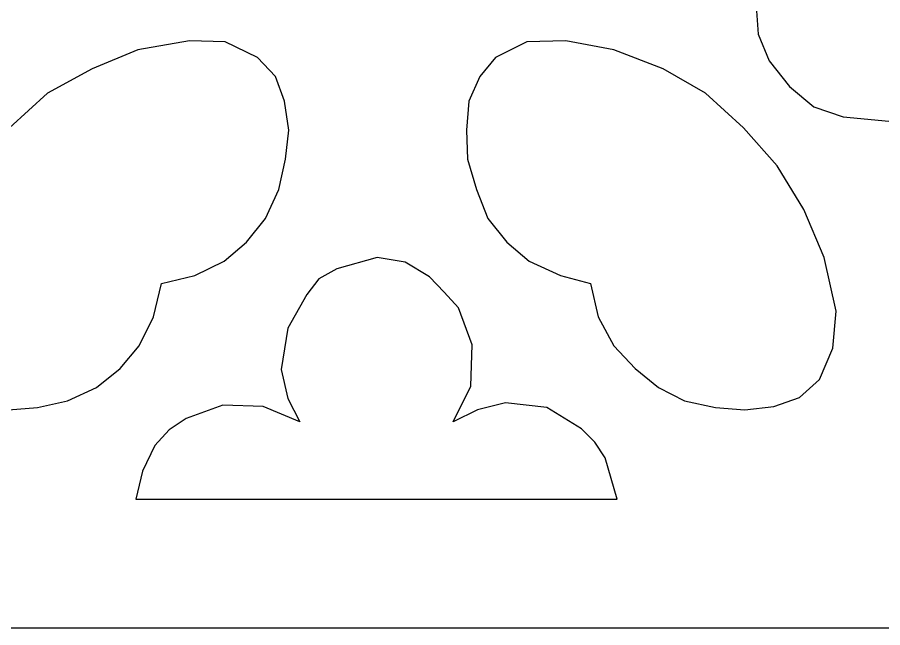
# Model space of a CAD drawing. Header units: centimetres. Extents: x -7.3 to 5.6, y -12.5 to 13.9.
# Drawn here: x -2.605 to 1.718, y 0.972 to 4.02 of the extents above; entities that cross this region are included whole.
import ezdxf

# ---------------------------------------------------------------- set-up
doc = ezdxf.new("R2010")
doc.units = ezdxf.units.CM
doc.header["$MEASUREMENT"] = 0
doc.layers.add('layer 1', color=7, linetype='Continuous')

msp = doc.modelspace()

# ---------------------------------------------------------------- linework, layer by layer
at = {"layer": 'layer 1', "color": 242}
for points, knots in [([(-7.26074, 13.85527), (-7.26074, 13.85527), (5.63915, 13.85527), (5.63915, 13.85527), (5.63915, 13.85527), (5.63915, 13.85527), (5.63915, 0.97213), (5.63915, 0.97213), (5.63915, 0.97213), (5.63915, 0.97213), (-7.26074, 0.97213), (-7.26074, 0.97213), (-7.26074, 0.97213), (-7.26074, 0.97213), (-7.26074, 13.85527), (-7.26074, 13.85527)], [0, 0, 0, 0, 0.2, 0.2, 0.2, 0.2, 0.4, 0.4, 0.4, 0.4, 0.6, 0.6, 0.6, 0.6, 1, 1, 1, 1]), ([(1.09544, 3.93615), (1.09544, 3.93615), (1.07869, 4.17059), (1.07869, 4.17059), (1.07869, 4.17059), (1.07869, 4.17059), (1.09544, 4.28223), (1.09544, 4.28223), (1.09544, 4.28223), (1.09544, 4.28223), (1.14568, 4.38828), (1.14568, 4.38828), (1.14568, 4.38828), (1.14568, 4.38828), (1.19591, 4.4441), (1.19591, 4.4441), (1.19591, 4.4441), (1.19591, 4.4441), (1.25732, 4.49434), (1.25732, 4.49434), (1.25732, 4.49434), (1.25732, 4.49434), (1.41919, 4.56132), (1.41919, 4.56132), (1.41919, 4.56132), (1.41919, 4.56132), (1.54758, 4.56132), (1.54758, 4.56132), (1.54758, 4.56132), (1.54758, 4.56132), (1.68713, 4.51109), (1.68713, 4.51109), (1.68713, 4.51109), (1.68713, 4.51109), (1.82109, 4.4441), (1.82109, 4.4441), (1.82109, 4.4441), (1.82109, 4.4441), (1.93831, 4.36596), (1.93831, 4.36596), (1.93831, 4.36596), (1.93831, 4.36596), (2.02762, 4.24873), (2.02762, 4.24873), (2.02762, 4.24873), (2.02762, 4.24873), (2.09461, 4.12035), (2.09461, 4.12035), (2.09461, 4.12035), (2.09461, 4.12035), (2.1281, 3.97522), (2.1281, 3.97522), (2.1281, 3.97522), (2.1281, 3.97522), (2.1281, 3.83567), (2.1281, 3.83567), (2.1281, 3.83567), (2.1281, 3.83567), (2.07228, 3.69054), (2.07228, 3.69054), (2.07228, 3.69054), (2.07228, 3.69054), (2.01646, 3.62356), (2.01646, 3.62356), (2.01646, 3.62356), (2.01646, 3.62356), (1.96064, 3.56774), (1.96064, 3.56774), (1.96064, 3.56774), (1.96064, 3.56774), (1.86017, 3.52308), (1.86017, 3.52308), (1.86017, 3.52308), (1.86017, 3.52308), (1.74853, 3.50075), (1.74853, 3.50075), (1.74853, 3.50075), (1.74853, 3.50075), (1.51967, 3.52308), (1.51967, 3.52308), (1.51967, 3.52308), (1.51967, 3.52308), (1.37454, 3.57332), (1.37454, 3.57332), (1.37454, 3.57332), (1.37454, 3.57332), (1.25173, 3.67379), (1.25173, 3.67379), (1.25173, 3.67379), (1.25173, 3.67379), (1.15126, 3.80218), (1.15126, 3.80218), (1.15126, 3.80218), (1.15126, 3.80218), (1.09544, 3.93615), (1.09544, 3.93615)], [0, 0, 0, 0, 0.04, 0.04, 0.04, 0.04, 0.08, 0.08, 0.08, 0.08, 0.12, 0.12, 0.12, 0.12, 0.16, 0.16, 0.16, 0.16, 0.2, 0.2, 0.2, 0.2, 0.24, 0.24, 0.24, 0.24, 0.28, 0.28, 0.28, 0.28, 0.32, 0.32, 0.32, 0.32, 0.36, 0.36, 0.36, 0.36, 0.4, 0.4, 0.4, 0.4, 0.44, 0.44, 0.44, 0.44, 0.48, 0.48, 0.48, 0.48, 0.52, 0.52, 0.52, 0.52, 0.56, 0.56, 0.56, 0.56, 0.6, 0.6, 0.6, 0.6, 0.64, 0.64, 0.64, 0.64, 0.68, 0.68, 0.68, 0.68, 0.72, 0.72, 0.72, 0.72, 0.76, 0.76, 0.76, 0.76, 0.8, 0.8, 0.8, 0.8, 0.84, 0.84, 0.84, 0.84, 0.88, 0.88, 0.88, 0.88, 0.92, 0.92, 0.92, 0.92, 1, 1, 1, 1]), ([(-1.88532, 2.69137), (-1.88532, 2.69137), (-1.9244, 2.52391), (-1.9244, 2.52391), (-1.9244, 2.52391), (-1.9244, 2.52391), (-1.99696, 2.37878), (-1.99696, 2.37878), (-1.99696, 2.37878), (-1.99696, 2.37878), (-2.09185, 2.26714), (-2.09185, 2.26714), (-2.09185, 2.26714), (-2.09185, 2.26714), (-2.20908, 2.17225), (-2.20908, 2.17225), (-2.20908, 2.17225), (-2.20908, 2.17225), (-2.35421, 2.10527), (-2.35421, 2.10527), (-2.35421, 2.10527), (-2.35421, 2.10527), (-2.50492, 2.07177), (-2.50492, 2.07177), (-2.50492, 2.07177), (-2.50492, 2.07177), (-2.65005, 2.06061), (-2.65005, 2.06061), (-2.65005, 2.06061), (-2.65005, 2.06061), (-2.79518, 2.07736), (-2.79518, 2.07736), (-2.79518, 2.07736), (-2.79518, 2.07736), (-2.92356, 2.12201), (-2.92356, 2.12201), (-2.92356, 2.12201), (-2.92356, 2.12201), (-3.01846, 2.21132), (-3.01846, 2.21132), (-3.01846, 2.21132), (-3.01846, 2.21132), (-3.09102, 2.36762), (-3.09102, 2.36762), (-3.09102, 2.36762), (-3.09102, 2.36762), (-3.09661, 2.55182), (-3.09661, 2.55182), (-3.09661, 2.55182), (-3.09661, 2.55182), (-3.04079, 2.81976), (-3.04079, 2.81976), (-3.04079, 2.81976), (-3.04079, 2.81976), (-2.94031, 3.05978), (-2.94031, 3.05978), (-2.94031, 3.05978), (-2.94031, 3.05978), (-2.81193, 3.27748), (-2.81193, 3.27748), (-2.81193, 3.27748), (-2.81193, 3.27748), (-2.64447, 3.46726), (-2.64447, 3.46726), (-2.64447, 3.46726), (-2.64447, 3.46726), (-2.45468, 3.6403), (-2.45468, 3.6403), (-2.45468, 3.6403), (-2.45468, 3.6403), (-2.2314, 3.7631), (-2.2314, 3.7631), (-2.2314, 3.7631), (-2.2314, 3.7631), (-2.00254, 3.858), (-2.00254, 3.858), (-2.00254, 3.858), (-2.00254, 3.858), (-1.74577, 3.90265), (-1.74577, 3.90265), (-1.74577, 3.90265), (-1.74577, 3.90265), (-1.56715, 3.89707), (-1.56715, 3.89707), (-1.56715, 3.89707), (-1.56715, 3.89707), (-1.40527, 3.81892), (-1.40527, 3.81892), (-1.40527, 3.81892), (-1.40527, 3.81892), (-1.31596, 3.72403), (-1.31596, 3.72403), (-1.31596, 3.72403), (-1.31596, 3.72403), (-1.27131, 3.60123), (-1.27131, 3.60123), (-1.27131, 3.60123), (-1.27131, 3.60123), (-1.24898, 3.4561), (-1.24898, 3.4561), (-1.24898, 3.4561), (-1.24898, 3.4561), (-1.26573, 3.31097), (-1.26573, 3.31097), (-1.26573, 3.31097), (-1.26573, 3.31097), (-1.29922, 3.16025), (-1.29922, 3.16025), (-1.29922, 3.16025), (-1.29922, 3.16025), (-1.3662, 3.01512), (-1.3662, 3.01512), (-1.3662, 3.01512), (-1.3662, 3.01512), (-1.46109, 2.8979), (-1.46109, 2.8979), (-1.46109, 2.8979), (-1.46109, 2.8979), (-1.57273, 2.80301), (-1.57273, 2.80301), (-1.57273, 2.80301), (-1.57273, 2.80301), (-1.71786, 2.73044), (-1.71786, 2.73044), (-1.71786, 2.73044), (-1.71786, 2.73044), (-1.88532, 2.69137), (-1.88532, 2.69137)], [0, 0, 0, 0, 0.030303, 0.030303, 0.030303, 0.030303, 0.0606061, 0.0606061, 0.0606061, 0.0606061, 0.0909091, 0.0909091, 0.0909091, 0.0909091, 0.1212121, 0.1212121, 0.1212121, 0.1212121, 0.1515152, 0.1515152, 0.1515152, 0.1515152, 0.1818182, 0.1818182, 0.1818182, 0.1818182, 0.2121212, 0.2121212, 0.2121212, 0.2121212, 0.2424242, 0.2424242, 0.2424242, 0.2424242, 0.2727273, 0.2727273, 0.2727273, 0.2727273, 0.3030303, 0.3030303, 0.3030303, 0.3030303, 0.3333333, 0.3333333, 0.3333333, 0.3333333, 0.3636364, 0.3636364, 0.3636364, 0.3636364, 0.3939394, 0.3939394, 0.3939394, 0.3939394, 0.4242424, 0.4242424, 0.4242424, 0.4242424, 0.4545455, 0.4545455, 0.4545455, 0.4545455, 0.4848485, 0.4848485, 0.4848485, 0.4848485, 0.5151515, 0.5151515, 0.5151515, 0.5151515, 0.5454545, 0.5454545, 0.5454545, 0.5454545, 0.5757576, 0.5757576, 0.5757576, 0.5757576, 0.6060606, 0.6060606, 0.6060606, 0.6060606, 0.6363636, 0.6363636, 0.6363636, 0.6363636, 0.6666667, 0.6666667, 0.6666667, 0.6666667, 0.6969697, 0.6969697, 0.6969697, 0.6969697, 0.7272727, 0.7272727, 0.7272727, 0.7272727, 0.7575758, 0.7575758, 0.7575758, 0.7575758, 0.7878788, 0.7878788, 0.7878788, 0.7878788, 0.8181818, 0.8181818, 0.8181818, 0.8181818, 0.8484848, 0.8484848, 0.8484848, 0.8484848, 0.8787879, 0.8787879, 0.8787879, 0.8787879, 0.9090909, 0.9090909, 0.9090909, 0.9090909, 0.9393939, 0.9393939, 0.9393939, 0.9393939, 1, 1, 1, 1]), ([(0.25815, 2.69137), (0.25815, 2.69137), (0.10743, 2.73044), (0.10743, 2.73044), (0.10743, 2.73044), (0.10743, 2.73044), (-0.04886, 2.80301), (-0.04886, 2.80301), (-0.04886, 2.80301), (-0.04886, 2.80301), (-0.1605, 2.8979), (-0.1605, 2.8979), (-0.1605, 2.8979), (-0.1605, 2.8979), (-0.25539, 3.01512), (-0.25539, 3.01512), (-0.25539, 3.01512), (-0.25539, 3.01512), (-0.31121, 3.16025), (-0.31121, 3.16025), (-0.31121, 3.16025), (-0.31121, 3.16025), (-0.35587, 3.31097), (-0.35587, 3.31097), (-0.35587, 3.31097), (-0.35587, 3.31097), (-0.36145, 3.4561), (-0.36145, 3.4561), (-0.36145, 3.4561), (-0.36145, 3.4561), (-0.35029, 3.60123), (-0.35029, 3.60123), (-0.35029, 3.60123), (-0.35029, 3.60123), (-0.29447, 3.72403), (-0.29447, 3.72403), (-0.29447, 3.72403), (-0.29447, 3.72403), (-0.21632, 3.81892), (-0.21632, 3.81892), (-0.21632, 3.81892), (-0.21632, 3.81892), (-0.06002, 3.89707), (-0.06002, 3.89707), (-0.06002, 3.89707), (-0.06002, 3.89707), (0.13534, 3.90265), (0.13534, 3.90265), (0.13534, 3.90265), (0.13534, 3.90265), (0.37537, 3.858), (0.37537, 3.858), (0.37537, 3.858), (0.37537, 3.858), (0.62097, 3.7631), (0.62097, 3.7631), (0.62097, 3.7631), (0.62097, 3.7631), (0.83309, 3.6403), (0.83309, 3.6403), (0.83309, 3.6403), (0.83309, 3.6403), (1.02287, 3.46726), (1.02287, 3.46726), (1.02287, 3.46726), (1.02287, 3.46726), (1.19033, 3.27748), (1.19033, 3.27748), (1.19033, 3.27748), (1.19033, 3.27748), (1.3243, 3.05978), (1.3243, 3.05978), (1.3243, 3.05978), (1.3243, 3.05978), (1.42477, 2.81976), (1.42477, 2.81976), (1.42477, 2.81976), (1.42477, 2.81976), (1.48618, 2.55182), (1.48618, 2.55182), (1.48618, 2.55182), (1.48618, 2.55182), (1.46943, 2.36762), (1.46943, 2.36762), (1.46943, 2.36762), (1.46943, 2.36762), (1.40245, 2.21132), (1.40245, 2.21132), (1.40245, 2.21132), (1.40245, 2.21132), (1.30197, 2.12201), (1.30197, 2.12201), (1.30197, 2.12201), (1.30197, 2.12201), (1.17359, 2.07736), (1.17359, 2.07736), (1.17359, 2.07736), (1.17359, 2.07736), (1.02846, 2.06061), (1.02846, 2.06061), (1.02846, 2.06061), (1.02846, 2.06061), (0.88332, 2.07177), (0.88332, 2.07177), (0.88332, 2.07177), (0.88332, 2.07177), (0.72703, 2.10527), (0.72703, 2.10527), (0.72703, 2.10527), (0.72703, 2.10527), (0.59865, 2.17225), (0.59865, 2.17225), (0.59865, 2.17225), (0.59865, 2.17225), (0.48142, 2.26714), (0.48142, 2.26714), (0.48142, 2.26714), (0.48142, 2.26714), (0.37537, 2.37878), (0.37537, 2.37878), (0.37537, 2.37878), (0.37537, 2.37878), (0.29722, 2.52391), (0.29722, 2.52391), (0.29722, 2.52391), (0.29722, 2.52391), (0.25815, 2.69137), (0.25815, 2.69137)], [0, 0, 0, 0, 0.030303, 0.030303, 0.030303, 0.030303, 0.0606061, 0.0606061, 0.0606061, 0.0606061, 0.0909091, 0.0909091, 0.0909091, 0.0909091, 0.1212121, 0.1212121, 0.1212121, 0.1212121, 0.1515152, 0.1515152, 0.1515152, 0.1515152, 0.1818182, 0.1818182, 0.1818182, 0.1818182, 0.2121212, 0.2121212, 0.2121212, 0.2121212, 0.2424242, 0.2424242, 0.2424242, 0.2424242, 0.2727273, 0.2727273, 0.2727273, 0.2727273, 0.3030303, 0.3030303, 0.3030303, 0.3030303, 0.3333333, 0.3333333, 0.3333333, 0.3333333, 0.3636364, 0.3636364, 0.3636364, 0.3636364, 0.3939394, 0.3939394, 0.3939394, 0.3939394, 0.4242424, 0.4242424, 0.4242424, 0.4242424, 0.4545455, 0.4545455, 0.4545455, 0.4545455, 0.4848485, 0.4848485, 0.4848485, 0.4848485, 0.5151515, 0.5151515, 0.5151515, 0.5151515, 0.5454545, 0.5454545, 0.5454545, 0.5454545, 0.5757576, 0.5757576, 0.5757576, 0.5757576, 0.6060606, 0.6060606, 0.6060606, 0.6060606, 0.6363636, 0.6363636, 0.6363636, 0.6363636, 0.6666667, 0.6666667, 0.6666667, 0.6666667, 0.6969697, 0.6969697, 0.6969697, 0.6969697, 0.7272727, 0.7272727, 0.7272727, 0.7272727, 0.7575758, 0.7575758, 0.7575758, 0.7575758, 0.7878788, 0.7878788, 0.7878788, 0.7878788, 0.8181818, 0.8181818, 0.8181818, 0.8181818, 0.8484848, 0.8484848, 0.8484848, 0.8484848, 0.8787879, 0.8787879, 0.8787879, 0.8787879, 0.9090909, 0.9090909, 0.9090909, 0.9090909, 0.9393939, 0.9393939, 0.9393939, 0.9393939, 1, 1, 1, 1]), ([(-2.01371, 1.61405), (-2.01371, 1.61405), (-1.98022, 1.7536), (-1.98022, 1.7536), (-1.98022, 1.7536), (-1.98022, 1.7536), (-1.91881, 1.88199), (-1.91881, 1.88199), (-1.91881, 1.88199), (-1.91881, 1.88199), (-1.84625, 1.96014), (-1.84625, 1.96014), (-1.84625, 1.96014), (-1.84625, 1.96014), (-1.76252, 2.01595), (-1.76252, 2.01595), (-1.76252, 2.01595), (-1.76252, 2.01595), (-1.57831, 2.08294), (-1.57831, 2.08294), (-1.57831, 2.08294), (-1.57831, 2.08294), (-1.37736, 2.07736), (-1.37736, 2.07736), (-1.37736, 2.07736), (-1.37736, 2.07736), (-1.19316, 1.99921), (-1.19316, 1.99921), (-1.19316, 1.99921), (-1.19316, 1.99921), (-1.25456, 2.11643), (-1.25456, 2.11643), (-1.25456, 2.11643), (-1.25456, 2.11643), (-1.28805, 2.26156), (-1.28805, 2.26156), (-1.28805, 2.26156), (-1.28805, 2.26156), (-1.25456, 2.46809), (-1.25456, 2.46809), (-1.25456, 2.46809), (-1.25456, 2.46809), (-1.15967, 2.63555), (-1.15967, 2.63555), (-1.15967, 2.63555), (-1.15967, 2.63555), (-1.09827, 2.7137), (-1.09827, 2.7137), (-1.09827, 2.7137), (-1.09827, 2.7137), (-1.00896, 2.76394), (-1.00896, 2.76394), (-1.00896, 2.76394), (-1.00896, 2.76394), (-0.80801, 2.81976), (-0.80801, 2.81976), (-0.80801, 2.81976), (-0.80801, 2.81976), (-0.66846, 2.79743), (-0.66846, 2.79743), (-0.66846, 2.79743), (-0.66846, 2.79743), (-0.54565, 2.72486), (-0.54565, 2.72486), (-0.54565, 2.72486), (-0.54565, 2.72486), (-0.47309, 2.64671), (-0.47309, 2.64671), (-0.47309, 2.64671), (-0.47309, 2.64671), (-0.40052, 2.56857), (-0.40052, 2.56857), (-0.40052, 2.56857), (-0.40052, 2.56857), (-0.33354, 2.38436), (-0.33354, 2.38436), (-0.33354, 2.38436), (-0.33354, 2.38436), (-0.33912, 2.17783), (-0.33912, 2.17783), (-0.33912, 2.17783), (-0.33912, 2.17783), (-0.42843, 1.99921), (-0.42843, 1.99921), (-0.42843, 1.99921), (-0.42843, 1.99921), (-0.30563, 2.06061), (-0.30563, 2.06061), (-0.30563, 2.06061), (-0.30563, 2.06061), (-0.16608, 2.0941), (-0.16608, 2.0941), (-0.16608, 2.0941), (-0.16608, 2.0941), (0.04045, 2.07177), (0.04045, 2.07177), (0.04045, 2.07177), (0.04045, 2.07177), (0.21349, 1.96572), (0.21349, 1.96572), (0.21349, 1.96572), (0.21349, 1.96572), (0.28047, 1.89873), (0.28047, 1.89873), (0.28047, 1.89873), (0.28047, 1.89873), (0.33071, 1.82059), (0.33071, 1.82059), (0.33071, 1.82059), (0.33071, 1.82059), (0.39211, 1.61405), (0.39211, 1.61405), (0.39211, 1.61405), (0.39211, 1.61405), (-2.01371, 1.61405), (-2.01371, 1.61405)], [0, 0, 0, 0, 0.0333333, 0.0333333, 0.0333333, 0.0333333, 0.0666667, 0.0666667, 0.0666667, 0.0666667, 0.1, 0.1, 0.1, 0.1, 0.1333333, 0.1333333, 0.1333333, 0.1333333, 0.1666667, 0.1666667, 0.1666667, 0.1666667, 0.2, 0.2, 0.2, 0.2, 0.2333333, 0.2333333, 0.2333333, 0.2333333, 0.2666667, 0.2666667, 0.2666667, 0.2666667, 0.3, 0.3, 0.3, 0.3, 0.3333333, 0.3333333, 0.3333333, 0.3333333, 0.3666667, 0.3666667, 0.3666667, 0.3666667, 0.4, 0.4, 0.4, 0.4, 0.4333333, 0.4333333, 0.4333333, 0.4333333, 0.4666667, 0.4666667, 0.4666667, 0.4666667, 0.5, 0.5, 0.5, 0.5, 0.5333333, 0.5333333, 0.5333333, 0.5333333, 0.5666667, 0.5666667, 0.5666667, 0.5666667, 0.6, 0.6, 0.6, 0.6, 0.6333333, 0.6333333, 0.6333333, 0.6333333, 0.6666667, 0.6666667, 0.6666667, 0.6666667, 0.7, 0.7, 0.7, 0.7, 0.7333333, 0.7333333, 0.7333333, 0.7333333, 0.7666667, 0.7666667, 0.7666667, 0.7666667, 0.8, 0.8, 0.8, 0.8, 0.8333333, 0.8333333, 0.8333333, 0.8333333, 0.8666667, 0.8666667, 0.8666667, 0.8666667, 0.9, 0.9, 0.9, 0.9, 0.9333333, 0.9333333, 0.9333333, 0.9333333, 1, 1, 1, 1])]:
    msp.add_open_spline(points, degree=3, knots=knots, dxfattribs=at)

doc.saveas('drawing.dxf')
